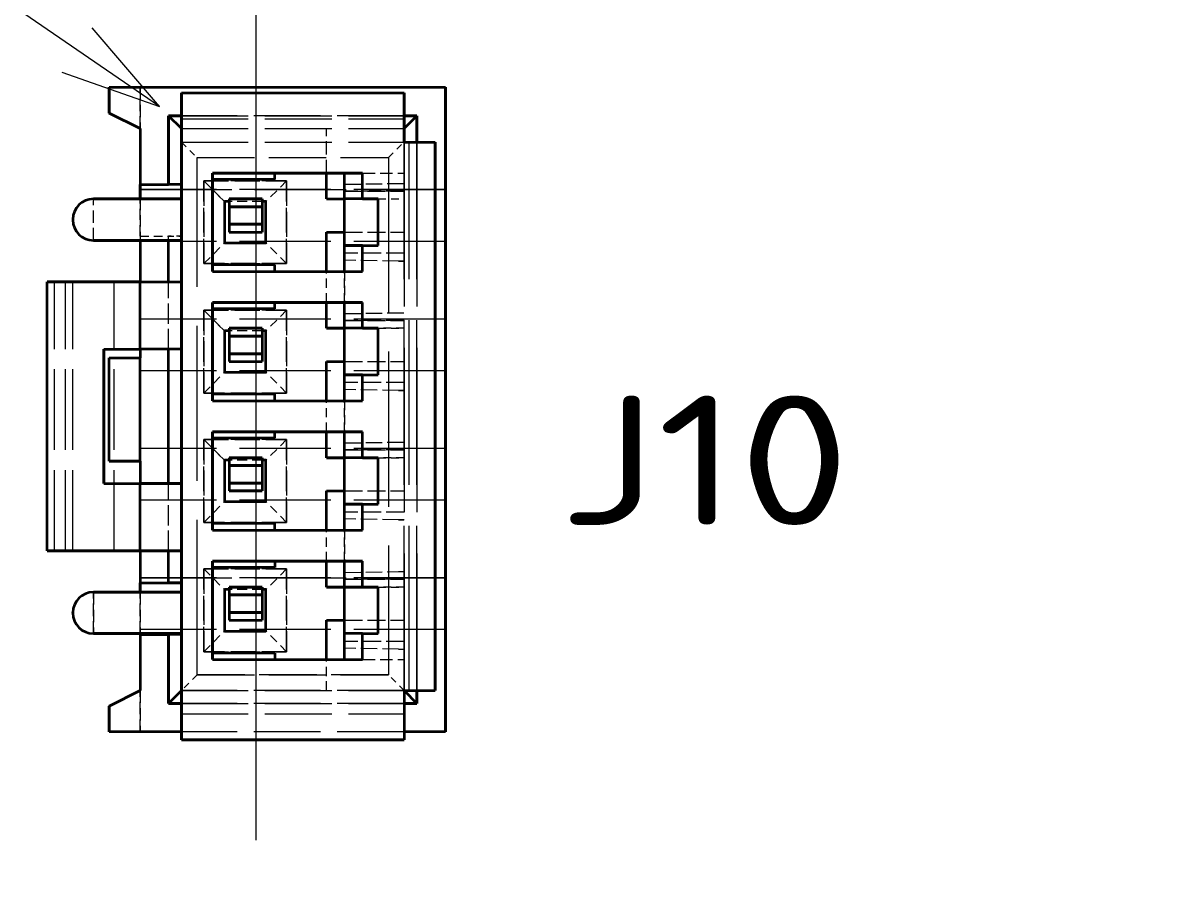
# Model space of a CAD drawing. Extents: x 23 to 417, y 3 to 294.
# Drawn here: x 113.15 to 135.52, y 144.96 to 161.74 of the extents above; entities that cross this region are included whole.
import ezdxf
from ezdxf.enums import TextEntityAlignment as Align

# ---------------------------------------------------------------- set-up
doc = ezdxf.new("R2010")
doc.units = 0
doc.linetypes.add('DASHED', pattern=[15, 12, -3])
doc.layers.get('0').update_dxf_attribs({"lineweight": 13})
doc.styles.get("Standard").update_dxf_attribs({"font": 'isocp.shx'})
doc.dimstyles.get("Standard").update_dxf_attribs({"dimtxt": 2.5, "dimasz": 2.5, "dimexe": 1.25, "dimexo": 0.625, "dimtad": 1, "dimtxsty": 'Standard', "dimcen": 2.5, "dimadec": 0, "dimazin": 0, "dimtfac": 1, "dimtmove": 0, "dimatfit": 0, "dimfxl": 0, "dimarcsym": 0})

# ---------------------------------------------------------------- blocks, each defined once
blk = doc.blocks.new('*D73')
at = {"color": 7, "lineweight": 13, "transparency": 16777216}
for p, q in [((117.653, 145.956), (117.653, 201.74)), ((117.653, 199.74), (184.424, 199.74))]:
    blk.add_line(p, q, dxfattribs=at)
at = {"color": 7, "lineweight": 13, "ltscale": 0.200822, "transparency": 16777216}
blk.add_line((184.424, 193.707), (184.424, 201.74), dxfattribs=at)
at = {"color": 7, "lineweight": 13, "transparency": 16777216}
for points in [[(119.585, 200.258), (117.653, 199.74), (119.585, 199.222)], [(182.492, 199.222), (184.424, 199.74), (182.492, 200.258)]]:
    blk.add_lwpolyline(points, dxfattribs=at)
for s, height, width, p, p2 in [('[', 3.5, 1.552523, (151.359, 201.74), (152.718, 201.74)), (']', 3.5, 1.552524, (166.334, 201.74), (167.692, 201.74)), ('66.8', 3.5, 1.475095, (136.743, 201.74), (148.359, 201.74)), ('2.63', 3.5, 1.44843, (153.718, 201.74), (165.334, 201.74)), ('/', 1, 1.818182, (149.359, 202.99), (150.359, 202.99))]:
    blk.add_text(s, height=height, dxfattribs=dict(at, width=width)).set_placement(p, p2, align=Align.FIT)
blk = doc.blocks.new('*D74')
at = {"color": 7, "lineweight": 13, "transparency": 16777216}
for p, q in [((137.685, 169.554), (137.685, 72.123)), ((117.653, 140.056), (117.653, 72.123)), ((89.539, 74.123), (137.685, 74.123))]:
    blk.add_line(p, q, dxfattribs=at)
for points in [[(119.585, 74.641), (117.653, 74.123), (119.585, 73.606)], [(135.754, 73.606), (137.685, 74.123), (135.754, 74.641)]]:
    blk.add_lwpolyline(points, dxfattribs=at)
for s, height, width, p, p2 in [('[', 3.5, 1.552525, (98.678, 76.123), (100.036, 76.123)), (']', 3.5, 1.552525, (113.653, 76.123), (115.011, 76.123)), ('20', 3.5, 1.402228, (89.539, 76.123), (95.678, 76.123)), ('0.79', 3.5, 1.429606, (101.036, 76.123), (112.653, 76.123)), ('/', 1, 1.818182, (96.678, 77.373), (97.678, 77.373))]:
    blk.add_text(s, height=height, dxfattribs=dict(at, width=width)).set_placement(p, p2, align=Align.FIT)
blk = doc.blocks.new('*D75')
at = {"color": 7, "lineweight": 13, "transparency": 16777216}
for p, q in [((177.685, 169.554), (177.685, 64.699)), ((117.653, 140.056), (117.653, 64.699)), ((117.653, 66.699), (177.685, 66.699))]:
    blk.add_line(p, q, dxfattribs=at)
for points in [[(119.585, 67.217), (117.653, 66.699), (119.585, 66.182)], [(175.754, 66.182), (177.685, 66.699), (175.754, 67.217)]]:
    blk.add_lwpolyline(points, dxfattribs=at)
for s, height, width, p, p2 in [('[', 3.5, 1.552525, (145.251, 68.699), (146.609, 68.699)), (']', 3.5, 1.552524, (160.226, 68.699), (161.584, 68.699)), ('60', 3.5, 1.402228, (136.112, 68.699), (142.251, 68.699)), ('2.36', 3.5, 1.443275, (147.609, 68.699), (159.226, 68.699)), ('/', 1, 1.818182, (143.251, 69.949), (144.251, 69.949))]:
    blk.add_text(s, height=height, dxfattribs=dict(at, width=width)).set_placement(p, p2, align=Align.FIT)
blk = doc.blocks.new('*D77')
at = {"color": 7, "lineweight": 13, "transparency": 16777216}
for p, q in [((117.653, 145.956), (117.653, 209.244)), ((251.153, 180.454), (251.153, 209.244)), ((117.653, 207.244), (251.153, 207.244))]:
    blk.add_line(p, q, dxfattribs=at)
for points in [[(119.585, 207.761), (117.653, 207.244), (119.585, 206.726)], [(249.221, 206.726), (251.153, 207.244), (249.221, 207.761)]]:
    blk.add_lwpolyline(points, dxfattribs=at)
for s, height, width, p, p2 in [('[', 3.5, 1.552525, (186.433, 209.244), (187.792, 209.244)), (']', 3.5, 1.552525, (201.408, 209.244), (202.766, 209.244)), ('133.5', 3.5, 1.538968, (168.397, 209.244), (183.433, 209.244)), ('5.26', 3.5, 1.443275, (188.792, 209.244), (200.408, 209.244)), ('/', 1, 1.818182, (184.433, 210.494), (185.433, 210.494))]:
    blk.add_text(s, height=height, dxfattribs=dict(at, width=width)).set_placement(p, p2, align=Align.FIT)
blk = doc.blocks.new('*D80')
at = {"color": 7, "lineweight": 13, "transparency": 16777216}
for p, q in [((140.635, 172.504), (271.076, 172.504)), ((269.076, 93.004), (269.076, 172.504)), ((120.603, 93.004), (271.076, 93.004))]:
    blk.add_line(p, q, dxfattribs=at)
for points in [[(269.593, 170.572), (269.076, 172.504), (268.558, 170.572)], [(268.558, 94.936), (269.076, 93.004), (269.593, 94.936)]]:
    blk.add_lwpolyline(points, dxfattribs=at)
for s, height, width, p, p2 in [(']', 3.5, 1.552525, (267.076, 148.049), (267.076, 149.408)), ('3.13', 3.5, 1.586941, (267.076, 135.433), (267.076, 147.049)), ('[', 3.5, 1.552525, (267.076, 133.075), (267.076, 134.433)), ('/', 1, 1.818182, (265.826, 131.075), (265.826, 132.075)), ('79.5', 3.5, 1.446225, (267.076, 118.458), (267.076, 130.075))]:
    blk.add_text(s, height=height, rotation=90, dxfattribs=dict(at, width=width)).set_placement(p, p2, align=Align.FIT)
blk = doc.blocks.new('BLOCK102')
at = {"color": 7, "lineweight": 13}
blk.add_line((-49.48, -63.679), (-64.707, -45.672), dxfattribs=at)
blk.add_lwpolyline([(-51.123, -62.538), (-49.48, -63.679), (-50.332, -61.869)], dxfattribs=at)
blk.add_circle((-66.784, -43.216), 3.216, dxfattribs=at)
blk.add_text('2', height=3.5, dxfattribs=at).set_placement((-68.144, -44.966), (-65.424, -44.966), align=Align.FIT)
blk = doc.blocks.new('BLOCK108')
at = {"color": 7, "lineweight": 13, "ltscale": 0.434319}
blk.add_line((-50.87, -36.572), (-65.192, -26.739), dxfattribs=at)
at = {"color": 7, "lineweight": 13}
blk.add_lwpolyline([(-52.756, -35.905), (-50.87, -36.572), (-52.17, -35.052)], dxfattribs=at)
blk.add_circle((-67.844, -24.918), 3.216, dxfattribs=at)
blk.add_text('8', height=3.5, dxfattribs=at).set_placement((-69.203, -26.668), (-66.484, -26.668), align=Align.FIT)
blk = doc.blocks.new('BLOCK109')
at = {"color": 7, "lineweight": 35, "ltscale": 0.1625}
blk.add_line((-51.845, -36.197), (-45.345, -36.197), dxfattribs=at)
blk.add_line((-51.845, -36.197), (-45.345, -36.197), dxfattribs=at)
at = {"color": 7, "lineweight": 35, "ltscale": 0.0125}
for p, q in [((-51.845, -36.697), (-51.845, -36.197)), ((-51.845, -36.197), (-51.845, -36.697)), ((-47.645, -38.357), (-47.645, -37.857)), ((-47.645, -38.357), (-47.645, -37.857)), ((-47.295, -38.357), (-47.295, -37.857)), ((-47.295, -38.357), (-47.295, -37.857)), ((-46.945, -38.357), (-46.945, -37.857)), ((-46.945, -38.357), (-46.945, -37.857)), ((-47.295, -39.757), (-47.295, -39.257)), ((-47.295, -39.757), (-47.295, -39.257)), ((-46.945, -39.757), (-46.945, -39.257)), ((-46.945, -39.757), (-46.945, -39.257)), ((-47.645, -40.857), (-47.645, -40.357)), ((-47.645, -40.857), (-47.645, -40.357)), ((-47.295, -40.857), (-47.295, -40.357)), ((-47.295, -40.857), (-47.295, -40.357)), ((-46.945, -40.857), (-46.945, -40.357)), ((-46.945, -40.857), (-46.945, -40.357)), ((-47.295, -42.257), (-47.295, -41.757)), ((-47.295, -42.257), (-47.295, -41.757)), ((-46.945, -42.257), (-46.945, -41.757)), ((-46.945, -42.257), (-46.945, -41.757)), ((-47.645, -43.357), (-47.645, -42.857)), ((-47.645, -43.357), (-47.645, -42.857)), ((-47.295, -43.357), (-47.295, -42.857)), ((-47.295, -43.357), (-47.295, -42.857)), ((-46.945, -43.357), (-46.945, -42.857)), ((-46.945, -43.357), (-46.945, -42.857)), ((-47.295, -44.757), (-47.295, -44.257)), ((-47.295, -44.757), (-47.295, -44.257)), ((-46.945, -44.757), (-46.945, -44.257)), ((-46.945, -44.757), (-46.945, -44.257)), ((-47.645, -45.857), (-47.645, -45.357)), ((-47.645, -45.857), (-47.645, -45.357)), ((-47.295, -45.857), (-47.295, -45.357)), ((-47.295, -45.857), (-47.295, -45.357)), ((-46.945, -45.857), (-46.945, -45.357)), ((-46.945, -45.857), (-46.945, -45.357)), ((-47.295, -47.257), (-47.295, -46.757)), ((-47.295, -47.257), (-47.295, -46.757)), ((-46.945, -47.257), (-46.945, -46.757)), ((-46.945, -47.257), (-46.945, -46.757)), ((-51.845, -48.657), (-51.845, -48.157)), ((-51.845, -48.157), (-51.845, -48.657))]:
    blk.add_line(p, q, dxfattribs=at)
at = {"color": 7, "linetype": 'DASHED', "lineweight": 13, "ltscale": 0.02}
for p, q in [((-51.245, -36.197), (-51.245, -36.997)), ((-51.245, -36.997), (-51.245, -36.197)), ((-46.945, -37.857), (-46.145, -37.857)), ((-46.945, -37.857), (-46.145, -37.857)), ((-52.15, -39.157), (-52.15, -38.357)), ((-52.15, -39.157), (-52.15, -38.357)), ((-52.15, -45.957), (-52.15, -46.757)), ((-52.15, -46.757), (-52.15, -45.957)), ((-46.945, -47.257), (-46.145, -47.257)), ((-46.945, -47.257), (-46.145, -47.257)), ((-51.245, -47.857), (-51.245, -48.657)), ((-51.245, -48.657), (-51.245, -47.857))]:
    blk.add_line(p, q, dxfattribs=at)
at = {"color": 7, "lineweight": 35, "ltscale": 0.3115}
for p, q in [((-45.345, -48.657), (-45.345, -36.197)), ((-45.345, -36.197), (-45.345, -48.657))]:
    blk.add_line(p, q, dxfattribs=at)
at = {"color": 7, "lineweight": 35, "ltscale": 0.1075}
for p, q in [((-50.445, -36.307), (-46.145, -36.307)), ((-50.445, -36.307), (-46.145, -36.307)), ((-46.145, -48.807), (-50.445, -48.807)), ((-50.445, -48.807), (-46.145, -48.807))]:
    blk.add_line(p, q, dxfattribs=at)
at = {"color": 7, "lineweight": 35, "ltscale": 0.05125}
for p, q in [((-50.445, -38.357), (-50.445, -36.307)), ((-50.445, -36.307), (-50.445, -38.357)), ((-50.445, -48.807), (-50.445, -46.757)), ((-50.445, -46.757), (-50.445, -48.807))]:
    blk.add_line(p, q, dxfattribs=at)
at = {"color": 7, "lineweight": 35, "ltscale": 0.02375}
for p, q in [((-46.145, -37.257), (-46.145, -36.307)), ((-46.145, -36.307), (-46.145, -37.257)), ((-46.145, -47.857), (-46.145, -48.807)), ((-46.145, -47.857), (-46.145, -48.807))]:
    blk.add_line(p, q, dxfattribs=at)
at = {"color": 7, "lineweight": 35, "ltscale": 0.016771}
for p, q in [((-51.245, -36.997), (-51.845, -36.697)), ((-51.845, -36.697), (-51.245, -36.997)), ((-51.845, -48.157), (-51.245, -47.857)), ((-51.245, -47.857), (-51.845, -48.157))]:
    blk.add_line(p, q, dxfattribs=at)
at = {"color": 7, "lineweight": 35, "ltscale": 0.03325}
for p, q in [((-50.695, -36.747), (-50.695, -38.077)), ((-50.695, -38.077), (-50.695, -36.747)), ((-50.695, -46.777), (-50.695, -48.107)), ((-50.695, -48.107), (-50.695, -46.777))]:
    blk.add_line(p, q, dxfattribs=at)
at = {"color": 7, "lineweight": 35, "ltscale": 0.00625}
for p, q in [((-50.445, -36.747), (-50.695, -36.747)), ((-50.695, -36.747), (-50.445, -36.747)), ((-45.895, -36.747), (-46.145, -36.747)), ((-46.145, -36.747), (-45.895, -36.747)), ((-50.445, -38.077), (-50.695, -38.077)), ((-50.445, -38.077), (-50.695, -38.077)), ((-50.695, -45.777), (-50.445, -45.777)), ((-50.445, -45.777), (-50.695, -45.777)), ((-50.445, -46.777), (-50.695, -46.777)), ((-50.445, -46.777), (-50.695, -46.777)), ((-45.895, -48.107), (-45.895, -47.857)), ((-45.895, -47.857), (-45.895, -48.107)), ((-50.695, -48.107), (-50.445, -48.107)), ((-50.445, -48.107), (-50.695, -48.107)), ((-46.145, -48.107), (-45.895, -48.107)), ((-45.895, -48.107), (-46.145, -48.107))]:
    blk.add_line(p, q, dxfattribs=at)
at = {"color": 7, "lineweight": 35, "ltscale": 0.008839}
for p, q in [((-50.445, -36.997), (-50.695, -36.747)), ((-50.445, -36.997), (-50.695, -36.747)), ((-46.145, -36.997), (-45.895, -36.747)), ((-46.145, -36.997), (-45.895, -36.747)), ((-50.445, -47.857), (-50.695, -48.107)), ((-50.445, -47.857), (-50.695, -48.107)), ((-46.145, -47.857), (-45.895, -48.107)), ((-46.145, -47.857), (-45.895, -48.107))]:
    blk.add_line(p, q, dxfattribs=at)
at = {"color": 7, "linetype": 'DASHED', "lineweight": 13, "ltscale": 0.1075}
for p, q in [((-46.145, -36.747), (-50.445, -36.747)), ((-50.445, -36.747), (-46.145, -36.747)), ((-50.445, -36.807), (-46.145, -36.807)), ((-50.445, -36.807), (-46.145, -36.807)), ((-50.445, -36.997), (-46.145, -36.997)), ((-50.445, -36.997), (-46.145, -36.997)), ((-50.445, -37.257), (-46.145, -37.257)), ((-50.445, -37.257), (-46.145, -37.257)), ((-50.445, -47.857), (-46.145, -47.857)), ((-46.145, -47.857), (-50.445, -47.857)), ((-50.445, -47.857), (-46.145, -47.857)), ((-50.445, -47.857), (-46.145, -47.857)), ((-50.445, -48.107), (-46.145, -48.107)), ((-46.145, -48.107), (-50.445, -48.107)), ((-50.445, -48.307), (-46.145, -48.307)), ((-50.445, -48.307), (-46.145, -48.307)), ((-46.145, -48.657), (-50.445, -48.657)), ((-46.145, -48.657), (-50.445, -48.657))]:
    blk.add_line(p, q, dxfattribs=at)
at = {"color": 7, "lineweight": 35, "ltscale": 0.01275}
for p, q in [((-45.895, -37.257), (-45.895, -36.747)), ((-45.895, -36.747), (-45.895, -37.257))]:
    blk.add_line(p, q, dxfattribs=at)
at = {"color": 7, "lineweight": 35, "ltscale": 0.027}
for p, q in [((-51.245, -36.997), (-51.245, -38.077)), ((-51.245, -36.997), (-51.245, -38.077)), ((-51.245, -46.777), (-51.245, -47.857)), ((-51.245, -46.777), (-51.245, -47.857))]:
    blk.add_line(p, q, dxfattribs=at)
at = {"color": 7, "linetype": 'DASHED', "lineweight": 13, "ltscale": 0.027}
for p, q in [((-50.445, -38.077), (-50.445, -36.997)), ((-50.445, -38.077), (-50.445, -36.997)), ((-50.445, -47.857), (-50.445, -46.777)), ((-50.445, -47.857), (-50.445, -46.777))]:
    blk.add_line(p, q, dxfattribs=at)
at = {"color": 7, "linetype": 'DASHED', "lineweight": 13, "ltscale": 0.0215}
blk.add_line((-47.645, -37.857), (-47.645, -36.997), dxfattribs=at)
blk.add_line((-47.645, -37.857), (-47.645, -36.997), dxfattribs=at)
at = {"color": 7, "linetype": 'DASHED', "lineweight": 13, "ltscale": 0.010607}
for p, q in [((-50.445, -37.257), (-50.145, -37.557)), ((-50.445, -37.257), (-50.145, -37.557)), ((-46.445, -37.557), (-46.145, -37.257)), ((-46.445, -37.557), (-46.145, -37.257)), ((-50.145, -47.557), (-50.445, -47.857)), ((-50.145, -47.557), (-50.445, -47.857)), ((-46.145, -47.857), (-46.445, -47.557)), ((-46.145, -47.857), (-46.445, -47.557))]:
    blk.add_line(p, q, dxfattribs=at)
at = {"color": 7, "linetype": 'DASHED', "lineweight": 13, "ltscale": 0.265}
for p, q in [((-46.145, -37.257), (-46.145, -47.857)), ((-46.145, -37.257), (-46.145, -47.857)), ((-46.145, -47.857), (-46.145, -37.257)), ((-46.145, -47.857), (-46.145, -37.257)), ((-46.045, -47.857), (-46.045, -37.257)), ((-46.045, -47.857), (-46.045, -37.257)), ((-45.895, -47.857), (-45.895, -37.257)), ((-45.895, -37.257), (-45.895, -47.857))]:
    blk.add_line(p, q, dxfattribs=at)
at = {"color": 7, "lineweight": 35, "ltscale": 0.015}
for p, q in [((-46.145, -37.257), (-45.545, -37.257)), ((-46.145, -37.257), (-45.545, -37.257)), ((-51.845, -41.427), (-51.245, -41.427)), ((-51.845, -41.427), (-51.245, -41.427)), ((-51.245, -43.427), (-51.845, -43.427)), ((-51.845, -43.427), (-51.245, -43.427)), ((-46.145, -47.857), (-45.545, -47.857)), ((-46.145, -47.857), (-45.545, -47.857))]:
    blk.add_line(p, q, dxfattribs=at)
at = {"color": 7, "lineweight": 35, "ltscale": 0.265}
for p, q in [((-45.545, -37.257), (-45.545, -47.857)), ((-45.545, -47.857), (-45.545, -37.257))]:
    blk.add_line(p, q, dxfattribs=at)
at = {"color": 7, "linetype": 'DASHED', "lineweight": 13, "ltscale": 0.25}
for p, q in [((-50.145, -47.557), (-50.145, -37.557)), ((-50.145, -47.557), (-50.145, -37.557)), ((-46.445, -37.557), (-46.445, -47.557)), ((-46.445, -37.557), (-46.445, -47.557))]:
    blk.add_line(p, q, dxfattribs=at)
at = {"color": 7, "linetype": 'DASHED', "lineweight": 13, "ltscale": 0.0925}
for p, q in [((-50.145, -37.557), (-46.445, -37.557)), ((-50.145, -37.557), (-46.445, -37.557)), ((-46.445, -47.557), (-50.145, -47.557)), ((-50.145, -47.557), (-46.445, -47.557))]:
    blk.add_line(p, q, dxfattribs=at)
at = {"color": 7, "linetype": 'DASHED', "lineweight": 13, "ltscale": 0.04}
for p, q in [((-50.015, -39.607), (-50.015, -38.007)), ((-50.015, -38.007), (-48.415, -38.007)), ((-50.015, -38.007), (-50.015, -39.607)), ((-48.415, -38.007), (-50.015, -38.007)), ((-48.415, -38.007), (-48.415, -39.607)), ((-48.415, -39.607), (-48.415, -38.007)), ((-48.415, -39.607), (-50.015, -39.607)), ((-50.015, -39.607), (-48.415, -39.607)), ((-50.015, -42.107), (-50.015, -40.507)), ((-50.015, -40.507), (-48.415, -40.507)), ((-50.015, -40.507), (-50.015, -42.107)), ((-48.415, -40.507), (-50.015, -40.507)), ((-48.415, -40.507), (-48.415, -42.107)), ((-48.415, -42.107), (-48.415, -40.507)), ((-48.415, -42.107), (-50.015, -42.107)), ((-50.015, -42.107), (-48.415, -42.107)), ((-50.015, -44.607), (-50.015, -43.007)), ((-50.015, -43.007), (-48.415, -43.007)), ((-50.015, -43.007), (-50.015, -44.607)), ((-48.415, -43.007), (-50.015, -43.007)), ((-48.415, -43.007), (-48.415, -44.607)), ((-48.415, -44.607), (-48.415, -43.007)), ((-48.415, -44.607), (-50.015, -44.607)), ((-50.015, -44.607), (-48.415, -44.607)), ((-50.015, -47.107), (-50.015, -45.507)), ((-50.015, -45.507), (-48.415, -45.507)), ((-50.015, -45.507), (-50.015, -47.107)), ((-48.415, -45.507), (-50.015, -45.507)), ((-48.415, -45.507), (-48.415, -47.107)), ((-48.415, -47.107), (-48.415, -45.507)), ((-48.415, -47.107), (-50.015, -47.107)), ((-50.015, -47.107), (-48.415, -47.107))]:
    blk.add_line(p, q, dxfattribs=at)
at = {"color": 7, "linetype": 'DASHED', "lineweight": 13, "ltscale": 0.014142}
for p, q in [((-49.615, -38.407), (-50.015, -38.007)), ((-50.015, -38.007), (-49.615, -38.407)), ((-48.415, -38.007), (-48.815, -38.407)), ((-48.415, -38.007), (-48.815, -38.407)), ((-50.015, -39.607), (-49.615, -39.207)), ((-50.015, -39.607), (-49.615, -39.207)), ((-48.415, -39.607), (-48.815, -39.207)), ((-48.415, -39.607), (-48.815, -39.207)), ((-49.615, -40.907), (-50.015, -40.507)), ((-50.015, -40.507), (-49.615, -40.907)), ((-48.415, -40.507), (-48.815, -40.907)), ((-48.415, -40.507), (-48.815, -40.907)), ((-50.015, -42.107), (-49.615, -41.707)), ((-50.015, -42.107), (-49.615, -41.707)), ((-48.415, -42.107), (-48.815, -41.707)), ((-48.415, -42.107), (-48.815, -41.707)), ((-49.615, -43.407), (-50.015, -43.007)), ((-50.015, -43.007), (-49.615, -43.407)), ((-48.415, -43.007), (-48.815, -43.407)), ((-48.415, -43.007), (-48.815, -43.407)), ((-50.015, -44.607), (-49.615, -44.207)), ((-50.015, -44.607), (-49.615, -44.207)), ((-48.415, -44.607), (-48.815, -44.207)), ((-48.415, -44.607), (-48.815, -44.207)), ((-50.015, -45.507), (-49.615, -45.907)), ((-50.015, -45.507), (-49.615, -45.907)), ((-48.415, -45.507), (-48.815, -45.907)), ((-48.415, -45.507), (-48.815, -45.907)), ((-50.015, -47.107), (-49.615, -46.707)), ((-50.015, -47.107), (-49.615, -46.707)), ((-48.415, -47.107), (-48.815, -46.707)), ((-48.415, -47.107), (-48.815, -46.707))]:
    blk.add_line(p, q, dxfattribs=at)
at = {"color": 7, "lineweight": 35, "ltscale": 0.0475}
for p, q in [((-49.845, -37.857), (-49.845, -39.757)), ((-49.845, -39.757), (-49.845, -37.857)), ((-49.845, -40.357), (-49.845, -42.257)), ((-49.845, -42.257), (-49.845, -40.357)), ((-49.845, -42.857), (-49.845, -44.757)), ((-49.845, -44.757), (-49.845, -42.857)), ((-49.845, -45.357), (-49.845, -47.257)), ((-49.845, -47.257), (-49.845, -45.357))]:
    blk.add_line(p, q, dxfattribs=at)
at = {"color": 7, "lineweight": 35, "ltscale": 0.0725}
for p, q in [((-46.945, -37.857), (-49.845, -37.857)), ((-49.845, -37.857), (-46.945, -37.857)), ((-49.845, -39.757), (-46.945, -39.757)), ((-49.845, -39.757), (-46.945, -39.757)), ((-46.945, -40.357), (-49.845, -40.357)), ((-49.845, -40.357), (-46.945, -40.357)), ((-49.845, -42.257), (-46.945, -42.257)), ((-49.845, -42.257), (-46.945, -42.257)), ((-46.945, -42.857), (-49.845, -42.857)), ((-49.845, -42.857), (-46.945, -42.857)), ((-49.845, -44.757), (-46.945, -44.757)), ((-49.845, -44.757), (-46.945, -44.757)), ((-46.945, -45.357), (-49.845, -45.357)), ((-49.845, -45.357), (-46.945, -45.357)), ((-49.845, -47.257), (-46.945, -47.257)), ((-49.845, -47.257), (-46.945, -47.257))]:
    blk.add_line(p, q, dxfattribs=at)
at = {"color": 7, "lineweight": 35, "ltscale": 0.03}
for p, q in [((-48.645, -37.982), (-49.845, -37.982)), ((-48.645, -37.982), (-49.845, -37.982)), ((-48.645, -39.632), (-49.845, -39.632)), ((-48.645, -39.632), (-49.845, -39.632)), ((-48.645, -40.482), (-49.845, -40.482)), ((-48.645, -40.482), (-49.845, -40.482)), ((-48.645, -42.132), (-49.845, -42.132)), ((-48.645, -42.132), (-49.845, -42.132)), ((-48.645, -42.982), (-49.845, -42.982)), ((-48.645, -42.982), (-49.845, -42.982)), ((-48.645, -44.632), (-49.845, -44.632)), ((-48.645, -44.632), (-49.845, -44.632)), ((-48.645, -45.482), (-49.845, -45.482)), ((-48.645, -45.482), (-49.845, -45.482)), ((-48.645, -47.132), (-49.845, -47.132)), ((-48.645, -47.132), (-49.845, -47.132))]:
    blk.add_line(p, q, dxfattribs=at)
at = {"color": 7, "lineweight": 35, "ltscale": 0.003125}
for p, q in [((-48.645, -37.982), (-48.645, -37.857)), ((-48.645, -37.982), (-48.645, -37.857)), ((-48.645, -39.757), (-48.645, -39.632)), ((-48.645, -39.757), (-48.645, -39.632)), ((-48.645, -40.482), (-48.645, -40.357)), ((-48.645, -40.482), (-48.645, -40.357)), ((-48.645, -42.257), (-48.645, -42.132)), ((-48.645, -42.257), (-48.645, -42.132)), ((-48.645, -42.982), (-48.645, -42.857)), ((-48.645, -42.982), (-48.645, -42.857)), ((-48.645, -44.757), (-48.645, -44.632)), ((-48.645, -44.757), (-48.645, -44.632)), ((-48.645, -45.357), (-48.645, -45.482)), ((-48.645, -45.357), (-48.645, -45.482)), ((-48.645, -47.132), (-48.645, -47.257)), ((-48.645, -47.132), (-48.645, -47.257))]:
    blk.add_line(p, q, dxfattribs=at)
at = {"color": 7, "lineweight": 35, "ltscale": 0.01375}
for p, q in [((-51.245, -38.077), (-50.695, -38.077)), ((-51.245, -38.077), (-50.695, -38.077)), ((-51.245, -45.777), (-50.695, -45.777)), ((-51.245, -45.777), (-50.695, -45.777)), ((-51.245, -46.777), (-50.695, -46.777)), ((-51.245, -46.777), (-50.695, -46.777))]:
    blk.add_line(p, q, dxfattribs=at)
at = {"color": 7, "lineweight": 35, "ltscale": 0.006994}
blk.add_line((-51.245, -38.077), (-51.245, -38.357), dxfattribs=at)
at = {"color": 7, "lineweight": 35, "ltscale": 0.007}
blk.add_line((-51.245, -38.357), (-51.245, -38.077), dxfattribs=at)
at = {"color": 7, "linetype": 'DASHED', "lineweight": 13, "ltscale": 0.1475}
for p, q in [((-51.245, -38.177), (-45.345, -38.177)), ((-45.345, -38.177), (-51.245, -38.177)), ((-45.345, -39.177), (-51.245, -39.177)), ((-45.345, -39.177), (-51.245, -39.177)), ((-45.345, -40.677), (-51.245, -40.677)), ((-45.345, -40.677), (-51.245, -40.677)), ((-45.345, -41.677), (-51.245, -41.677)), ((-45.345, -41.677), (-51.245, -41.677)), ((-45.345, -43.177), (-51.245, -43.177)), ((-45.345, -43.177), (-51.245, -43.177)), ((-45.345, -44.177), (-51.245, -44.177)), ((-45.345, -44.177), (-51.245, -44.177)), ((-51.245, -45.677), (-45.345, -45.677)), ((-45.345, -45.677), (-51.245, -45.677)), ((-45.345, -46.677), (-51.245, -46.677)), ((-45.345, -46.677), (-51.245, -46.677))]:
    blk.add_line(p, q, dxfattribs=at)
at = {"color": 7, "linetype": 'DASHED', "lineweight": 13, "ltscale": 0.0125}
for p, q in [((-50.445, -38.577), (-50.445, -38.077)), ((-50.445, -38.577), (-50.445, -38.077)), ((-46.645, -38.357), (-46.145, -38.357)), ((-46.645, -38.357), (-46.145, -38.357)), ((-50.445, -39.077), (-50.445, -38.577)), ((-50.445, -39.077), (-50.445, -38.577)), ((-46.145, -40.857), (-46.645, -40.857)), ((-46.645, -40.857), (-46.145, -40.857)), ((-46.145, -43.357), (-46.645, -43.357)), ((-46.645, -43.357), (-46.145, -43.357)), ((-50.445, -46.277), (-50.445, -45.777)), ((-50.445, -46.277), (-50.445, -45.777)), ((-46.145, -45.857), (-46.645, -45.857)), ((-46.645, -45.857), (-46.145, -45.857)), ((-50.445, -46.777), (-50.445, -46.277)), ((-50.445, -46.777), (-50.445, -46.277))]:
    blk.add_line(p, q, dxfattribs=at)
at = {"color": 7, "linetype": 'DASHED', "lineweight": 13, "ltscale": 0.026105}
for p, q in [((-47.295, -38.073), (-46.251, -38.057)), ((-47.295, -38.073), (-46.251, -38.057)), ((-46.251, -39.557), (-47.295, -39.541)), ((-46.251, -39.557), (-47.295, -39.541)), ((-47.295, -40.573), (-46.251, -40.557)), ((-47.295, -40.573), (-46.251, -40.557)), ((-46.251, -42.057), (-47.295, -42.041)), ((-46.251, -42.057), (-47.295, -42.041)), ((-47.295, -43.073), (-46.251, -43.057)), ((-47.295, -43.073), (-46.251, -43.057)), ((-46.251, -44.557), (-47.295, -44.541)), ((-46.251, -44.557), (-47.295, -44.541)), ((-47.295, -45.573), (-46.251, -45.557)), ((-47.295, -45.573), (-46.251, -45.557)), ((-46.251, -47.057), (-47.295, -47.041)), ((-46.251, -47.057), (-47.295, -47.041))]:
    blk.add_line(p, q, dxfattribs=at)
at = {"color": 7, "linetype": 'DASHED', "lineweight": 13, "ltscale": 0.02875}
for p, q in [((-46.145, -38.207), (-47.295, -38.207)), ((-47.295, -38.207), (-46.145, -38.207)), ((-47.295, -38.997), (-46.145, -38.997)), ((-47.295, -38.997), (-46.145, -38.997)), ((-46.145, -39.407), (-47.295, -39.407)), ((-46.145, -39.407), (-47.295, -39.407)), ((-46.145, -40.707), (-47.295, -40.707)), ((-47.295, -40.707), (-46.145, -40.707)), ((-47.295, -41.497), (-46.145, -41.497)), ((-47.295, -41.497), (-46.145, -41.497)), ((-46.145, -41.907), (-47.295, -41.907)), ((-46.145, -41.907), (-47.295, -41.907)), ((-46.145, -43.207), (-47.295, -43.207)), ((-47.295, -43.207), (-46.145, -43.207)), ((-47.295, -43.997), (-46.145, -43.997)), ((-47.295, -43.997), (-46.145, -43.997)), ((-46.145, -44.407), (-47.295, -44.407)), ((-46.145, -44.407), (-47.295, -44.407)), ((-46.145, -45.707), (-47.295, -45.707)), ((-47.295, -45.707), (-46.145, -45.707)), ((-47.295, -46.497), (-46.145, -46.497)), ((-47.295, -46.497), (-46.145, -46.497)), ((-46.145, -46.907), (-47.295, -46.907)), ((-46.145, -46.907), (-47.295, -46.907))]:
    blk.add_line(p, q, dxfattribs=at)
at = {"color": 7, "linetype": 'DASHED', "lineweight": 13, "ltscale": 0.002648}
for p, q in [((-46.251, -38.057), (-46.145, -38.057)), ((-46.251, -38.057), (-46.145, -38.057)), ((-46.145, -39.557), (-46.251, -39.557)), ((-46.251, -39.557), (-46.145, -39.557)), ((-46.251, -40.557), (-46.145, -40.557)), ((-46.251, -40.557), (-46.145, -40.557)), ((-46.145, -42.057), (-46.251, -42.057)), ((-46.251, -42.057), (-46.145, -42.057)), ((-46.251, -43.057), (-46.145, -43.057)), ((-46.251, -43.057), (-46.145, -43.057)), ((-46.145, -44.557), (-46.251, -44.557)), ((-46.251, -44.557), (-46.145, -44.557)), ((-46.251, -45.557), (-46.145, -45.557)), ((-46.251, -45.557), (-46.145, -45.557)), ((-46.251, -47.057), (-46.145, -47.057)), ((-46.251, -47.057), (-46.145, -47.057))]:
    blk.add_line(p, q, dxfattribs=at)
at = {"color": 7, "lineweight": 35, "ltscale": 0.042625}
for p, q in [((-52.15, -38.357), (-50.445, -38.357)), ((-50.445, -38.357), (-52.15, -38.357)), ((-50.445, -39.157), (-52.15, -39.157)), ((-52.15, -39.157), (-50.445, -39.157)), ((-52.15, -45.957), (-50.445, -45.957)), ((-50.445, -45.957), (-52.15, -45.957)), ((-50.445, -46.757), (-52.15, -46.757)), ((-52.15, -46.757), (-50.445, -46.757))]:
    blk.add_line(p, q, dxfattribs=at)
at = {"color": 7, "linetype": 'DASHED', "lineweight": 13, "ltscale": 0.018006}
blk.add_line((-51.245, -38.357), (-51.245, -39.077), dxfattribs=at)
at = {"color": 7, "linetype": 'DASHED', "lineweight": 13, "ltscale": 0.018}
blk.add_line((-51.245, -39.077), (-51.245, -38.357), dxfattribs=at)
at = {"color": 7, "lineweight": 35, "ltscale": 0.02}
for p, q in [((-50.445, -39.157), (-50.445, -38.357)), ((-50.445, -38.357), (-50.445, -39.157)), ((-49.615, -38.407), (-49.615, -39.207)), ((-49.615, -38.407), (-49.615, -39.207)), ((-48.815, -39.207), (-48.815, -38.407)), ((-48.815, -39.207), (-48.815, -38.407)), ((-51.245, -39.157), (-51.245, -39.957)), ((-51.245, -39.157), (-51.245, -39.957)), ((-50.695, -39.957), (-50.695, -39.157)), ((-50.695, -39.957), (-50.695, -39.157)), ((-49.615, -39.207), (-48.815, -39.207)), ((-49.615, -39.207), (-48.815, -39.207)), ((-51.245, -39.957), (-50.445, -39.957)), ((-51.245, -39.957), (-50.445, -39.957)), ((-49.615, -40.907), (-49.615, -41.707)), ((-49.615, -40.907), (-49.615, -41.707)), ((-48.815, -41.707), (-48.815, -40.907)), ((-48.815, -41.707), (-48.815, -40.907)), ((-50.445, -41.257), (-51.245, -41.257)), ((-50.445, -41.257), (-51.245, -41.257)), ((-49.615, -41.707), (-48.815, -41.707)), ((-49.615, -41.707), (-48.815, -41.707)), ((-49.615, -43.407), (-49.615, -44.207)), ((-49.615, -43.407), (-49.615, -44.207)), ((-48.815, -44.207), (-48.815, -43.407)), ((-48.815, -44.207), (-48.815, -43.407)), ((-51.245, -43.857), (-50.445, -43.857)), ((-50.445, -43.857), (-51.245, -43.857)), ((-49.615, -44.207), (-48.815, -44.207)), ((-49.615, -44.207), (-48.815, -44.207)), ((-50.445, -45.157), (-51.245, -45.157)), ((-51.245, -45.157), (-50.445, -45.157)), ((-50.445, -46.757), (-50.445, -45.957)), ((-50.445, -45.957), (-50.445, -46.757)), ((-49.615, -45.907), (-49.615, -46.707)), ((-49.615, -45.907), (-49.615, -46.707)), ((-48.815, -46.707), (-48.815, -45.907)), ((-48.815, -46.707), (-48.815, -45.907)), ((-49.615, -46.707), (-48.815, -46.707)), ((-49.615, -46.707), (-48.815, -46.707)), ((-45.345, -48.657), (-46.145, -48.657)), ((-45.345, -48.657), (-46.145, -48.657))]:
    blk.add_line(p, q, dxfattribs=at)
at = {"color": 7, "linetype": 'DASHED', "lineweight": 13, "ltscale": 0.01}
for p, q in [((-50.445, -38.357), (-50.445, -38.757)), ((-50.445, -38.757), (-50.445, -38.357)), ((-50.445, -38.757), (-50.445, -39.157)), ((-50.445, -39.157), (-50.445, -38.757)), ((-50.445, -45.957), (-50.445, -46.357)), ((-50.445, -46.357), (-50.445, -45.957)), ((-50.445, -46.357), (-50.445, -46.757)), ((-50.445, -46.757), (-50.445, -46.357))]:
    blk.add_line(p, q, dxfattribs=at)
at = {"color": 7, "lineweight": 35, "ltscale": 0.00225}
for p, q in [((-49.525, -38.407), (-49.615, -38.407)), ((-49.525, -38.407), (-49.615, -38.407)), ((-49.525, -40.907), (-49.615, -40.907)), ((-49.525, -40.907), (-49.615, -40.907)), ((-49.525, -43.407), (-49.615, -43.407)), ((-49.525, -43.407), (-49.615, -43.407)), ((-49.525, -45.907), (-49.615, -45.907)), ((-49.525, -45.907), (-49.615, -45.907))]:
    blk.add_line(p, q, dxfattribs=at)
at = {"color": 7, "lineweight": 35, "ltscale": 0.00375}
for p, q in [((-49.525, -38.357), (-49.525, -38.507)), ((-49.525, -38.357), (-49.525, -38.507)), ((-48.885, -38.357), (-48.885, -38.507)), ((-48.885, -38.357), (-48.885, -38.507)), ((-49.525, -38.847), (-49.525, -38.997)), ((-49.525, -38.847), (-49.525, -38.997)), ((-48.885, -38.847), (-48.885, -38.997)), ((-48.885, -38.847), (-48.885, -38.997)), ((-49.525, -40.857), (-49.525, -41.007)), ((-49.525, -40.857), (-49.525, -41.007)), ((-48.885, -40.857), (-48.885, -41.007)), ((-48.885, -40.857), (-48.885, -41.007)), ((-49.525, -41.347), (-49.525, -41.497)), ((-49.525, -41.347), (-49.525, -41.497)), ((-48.885, -41.347), (-48.885, -41.497)), ((-48.885, -41.347), (-48.885, -41.497)), ((-49.525, -43.357), (-49.525, -43.507)), ((-49.525, -43.357), (-49.525, -43.507)), ((-48.885, -43.357), (-48.885, -43.507)), ((-48.885, -43.357), (-48.885, -43.507)), ((-49.525, -43.847), (-49.525, -43.997)), ((-49.525, -43.847), (-49.525, -43.997)), ((-48.885, -43.847), (-48.885, -43.997)), ((-48.885, -43.847), (-48.885, -43.997)), ((-49.525, -45.857), (-49.525, -46.007)), ((-49.525, -45.857), (-49.525, -46.007)), ((-48.885, -45.857), (-48.885, -46.007)), ((-48.885, -45.857), (-48.885, -46.007)), ((-49.525, -46.347), (-49.525, -46.497)), ((-49.525, -46.347), (-49.525, -46.497)), ((-48.885, -46.347), (-48.885, -46.497)), ((-48.885, -46.347), (-48.885, -46.497))]:
    blk.add_line(p, q, dxfattribs=at)
at = {"color": 7, "lineweight": 35, "ltscale": 0.016}
for p, q in [((-48.885, -38.357), (-49.525, -38.357)), ((-49.525, -38.357), (-48.885, -38.357)), ((-48.885, -38.507), (-49.525, -38.507)), ((-49.525, -38.507), (-48.885, -38.507)), ((-48.885, -38.847), (-49.525, -38.847)), ((-49.525, -38.847), (-48.885, -38.847)), ((-49.525, -38.997), (-48.885, -38.997)), ((-49.525, -38.997), (-48.885, -38.997)), ((-48.885, -40.857), (-49.525, -40.857)), ((-49.525, -40.857), (-48.885, -40.857)), ((-48.885, -41.007), (-49.525, -41.007)), ((-49.525, -41.007), (-48.885, -41.007)), ((-48.885, -41.347), (-49.525, -41.347)), ((-49.525, -41.347), (-48.885, -41.347)), ((-49.525, -41.497), (-48.885, -41.497)), ((-49.525, -41.497), (-48.885, -41.497)), ((-48.885, -43.357), (-49.525, -43.357)), ((-49.525, -43.357), (-48.885, -43.357)), ((-48.885, -43.507), (-49.525, -43.507)), ((-49.525, -43.507), (-48.885, -43.507)), ((-48.885, -43.847), (-49.525, -43.847)), ((-49.525, -43.847), (-48.885, -43.847)), ((-48.885, -43.997), (-49.525, -43.997)), ((-49.525, -43.997), (-48.885, -43.997)), ((-48.885, -45.857), (-49.525, -45.857)), ((-49.525, -45.857), (-48.885, -45.857)), ((-48.885, -46.007), (-49.525, -46.007)), ((-49.525, -46.007), (-48.885, -46.007)), ((-48.885, -46.347), (-49.525, -46.347)), ((-49.525, -46.347), (-48.885, -46.347)), ((-49.525, -46.497), (-48.885, -46.497)), ((-49.525, -46.497), (-48.885, -46.497))]:
    blk.add_line(p, q, dxfattribs=at)
at = {"color": 7, "linetype": 'DASHED', "lineweight": 13, "ltscale": 0.016}
for p, q in [((-48.885, -38.407), (-49.525, -38.407)), ((-48.885, -38.407), (-49.525, -38.407)), ((-49.525, -38.507), (-48.885, -38.507)), ((-49.525, -38.507), (-48.885, -38.507)), ((-49.525, -38.847), (-48.885, -38.847)), ((-49.525, -38.847), (-48.885, -38.847)), ((-48.885, -40.907), (-49.525, -40.907)), ((-48.885, -40.907), (-49.525, -40.907)), ((-49.525, -41.007), (-48.885, -41.007)), ((-49.525, -41.007), (-48.885, -41.007)), ((-49.525, -41.347), (-48.885, -41.347)), ((-49.525, -41.347), (-48.885, -41.347)), ((-48.885, -43.407), (-49.525, -43.407)), ((-48.885, -43.407), (-49.525, -43.407)), ((-49.525, -43.507), (-48.885, -43.507)), ((-49.525, -43.507), (-48.885, -43.507)), ((-49.525, -43.847), (-48.885, -43.847)), ((-49.525, -43.847), (-48.885, -43.847)), ((-48.885, -45.907), (-49.525, -45.907)), ((-48.885, -45.907), (-49.525, -45.907)), ((-49.525, -46.007), (-48.885, -46.007)), ((-49.525, -46.007), (-48.885, -46.007)), ((-49.525, -46.347), (-48.885, -46.347)), ((-49.525, -46.347), (-48.885, -46.347))]:
    blk.add_line(p, q, dxfattribs=at)
at = {"color": 7, "lineweight": 35, "ltscale": 0.00175}
for p, q in [((-48.815, -38.407), (-48.885, -38.407)), ((-48.815, -38.407), (-48.885, -38.407)), ((-48.815, -40.907), (-48.885, -40.907)), ((-48.815, -40.907), (-48.885, -40.907)), ((-48.815, -43.407), (-48.885, -43.407)), ((-48.815, -43.407), (-48.885, -43.407)), ((-48.815, -45.907), (-48.885, -45.907)), ((-48.815, -45.907), (-48.885, -45.907))]:
    blk.add_line(p, q, dxfattribs=at)
at = {"color": 7, "lineweight": 35, "ltscale": 0.00875}
for p, q in [((-47.645, -38.357), (-47.295, -38.357)), ((-47.645, -38.357), (-47.295, -38.357)), ((-46.945, -38.357), (-47.295, -38.357)), ((-46.945, -38.357), (-47.295, -38.357)), ((-47.645, -38.997), (-47.295, -38.997)), ((-47.645, -38.997), (-47.295, -38.997)), ((-47.295, -39.257), (-46.945, -39.257)), ((-46.945, -39.257), (-47.295, -39.257)), ((-47.295, -40.857), (-47.645, -40.857)), ((-47.645, -40.857), (-47.295, -40.857)), ((-46.945, -40.857), (-47.295, -40.857)), ((-46.945, -40.857), (-47.295, -40.857)), ((-47.645, -41.497), (-47.295, -41.497)), ((-47.645, -41.497), (-47.295, -41.497)), ((-47.295, -41.757), (-46.945, -41.757)), ((-46.945, -41.757), (-47.295, -41.757)), ((-47.295, -43.357), (-47.645, -43.357)), ((-47.645, -43.357), (-47.295, -43.357)), ((-46.945, -43.357), (-47.295, -43.357)), ((-46.945, -43.357), (-47.295, -43.357)), ((-47.645, -43.997), (-47.295, -43.997)), ((-47.645, -43.997), (-47.295, -43.997)), ((-47.295, -44.257), (-46.945, -44.257)), ((-46.945, -44.257), (-47.295, -44.257)), ((-47.295, -45.857), (-47.645, -45.857)), ((-47.645, -45.857), (-47.295, -45.857)), ((-47.295, -45.857), (-46.945, -45.857)), ((-46.945, -45.857), (-47.295, -45.857)), ((-47.645, -46.497), (-47.295, -46.497)), ((-47.645, -46.497), (-47.295, -46.497)), ((-46.945, -46.757), (-47.295, -46.757)), ((-46.945, -46.757), (-47.295, -46.757))]:
    blk.add_line(p, q, dxfattribs=at)
at = {"color": 7, "lineweight": 35, "ltscale": 0.0225}
for p, q in [((-47.295, -39.257), (-47.295, -38.357)), ((-47.295, -39.257), (-47.295, -38.357)), ((-46.645, -39.257), (-46.645, -38.357)), ((-46.645, -39.257), (-46.645, -38.357)), ((-47.295, -41.757), (-47.295, -40.857)), ((-47.295, -41.757), (-47.295, -40.857)), ((-46.645, -41.757), (-46.645, -40.857)), ((-46.645, -41.757), (-46.645, -40.857)), ((-47.295, -44.257), (-47.295, -43.357)), ((-47.295, -44.257), (-47.295, -43.357)), ((-46.645, -44.257), (-46.645, -43.357)), ((-46.645, -44.257), (-46.645, -43.357)), ((-47.295, -46.757), (-47.295, -45.857)), ((-47.295, -46.757), (-47.295, -45.857)), ((-46.645, -46.757), (-46.645, -45.857)), ((-46.645, -46.757), (-46.645, -45.857))]:
    blk.add_line(p, q, dxfattribs=at)
at = {"color": 7, "lineweight": 35, "ltscale": 0.0075}
for p, q in [((-46.645, -38.357), (-46.945, -38.357)), ((-46.945, -38.357), (-46.645, -38.357)), ((-46.945, -39.257), (-46.645, -39.257)), ((-46.945, -39.257), (-46.645, -39.257)), ((-46.645, -40.857), (-46.945, -40.857)), ((-46.945, -40.857), (-46.645, -40.857)), ((-46.945, -41.757), (-46.645, -41.757)), ((-46.945, -41.757), (-46.645, -41.757)), ((-46.645, -43.357), (-46.945, -43.357)), ((-46.945, -43.357), (-46.645, -43.357)), ((-46.945, -44.257), (-46.645, -44.257)), ((-46.945, -44.257), (-46.645, -44.257)), ((-46.645, -45.857), (-46.945, -45.857)), ((-46.945, -45.857), (-46.645, -45.857)), ((-46.945, -46.757), (-46.645, -46.757)), ((-46.945, -46.757), (-46.645, -46.757))]:
    blk.add_line(p, q, dxfattribs=at)
at = {"color": 7, "lineweight": 35, "ltscale": 0.0085}
for p, q in [((-49.525, -38.507), (-49.525, -38.847)), ((-49.525, -38.507), (-49.525, -38.847)), ((-48.885, -38.507), (-48.885, -38.847)), ((-48.885, -38.507), (-48.885, -38.847)), ((-49.525, -41.007), (-49.525, -41.347)), ((-49.525, -41.007), (-49.525, -41.347)), ((-48.885, -41.007), (-48.885, -41.347)), ((-48.885, -41.007), (-48.885, -41.347)), ((-49.525, -43.507), (-49.525, -43.847)), ((-49.525, -43.507), (-49.525, -43.847)), ((-48.885, -43.507), (-48.885, -43.847)), ((-48.885, -43.507), (-48.885, -43.847)), ((-49.525, -46.007), (-49.525, -46.347)), ((-49.525, -46.007), (-49.525, -46.347)), ((-48.885, -46.007), (-48.885, -46.347)), ((-48.885, -46.007), (-48.885, -46.347))]:
    blk.add_line(p, q, dxfattribs=at)
at = {"color": 7, "lineweight": 35, "ltscale": 0.00025}
for p, q in [((-52.545, -38.752), (-52.545, -38.762)), ((-52.545, -38.752), (-52.545, -38.762)), ((-52.545, -46.362), (-52.545, -46.352)), ((-52.545, -46.352), (-52.545, -46.362))]:
    blk.add_line(p, q, dxfattribs=at)
at = {"color": 7, "linetype": 'DASHED', "lineweight": 13, "ltscale": 0.002}
for p, q in [((-51.245, -39.077), (-51.245, -39.157)), ((-51.245, -39.077), (-51.245, -39.157)), ((-50.695, -39.157), (-50.695, -39.077)), ((-50.695, -39.157), (-50.695, -39.077))]:
    blk.add_line(p, q, dxfattribs=at)
at = {"color": 7, "linetype": 'DASHED', "lineweight": 13, "ltscale": 0.01375}
blk.add_line((-51.245, -39.077), (-50.695, -39.077), dxfattribs=at)
blk.add_line((-51.245, -39.077), (-50.695, -39.077), dxfattribs=at)
at = {"color": 7, "linetype": 'DASHED', "lineweight": 13, "ltscale": 0.00625}
for p, q in [((-50.695, -39.077), (-50.445, -39.077)), ((-50.445, -39.077), (-50.695, -39.077))]:
    blk.add_line(p, q, dxfattribs=at)
at = {"color": 7, "linetype": 'DASHED', "lineweight": 13, "ltscale": 0.1675}
blk.add_line((-50.445, -45.777), (-50.445, -39.077), dxfattribs=at)
blk.add_line((-50.445, -45.777), (-50.445, -39.077), dxfattribs=at)
at = {"color": 7, "lineweight": 35, "ltscale": 0.019}
for p, q in [((-47.645, -39.757), (-47.645, -38.997)), ((-47.645, -39.757), (-47.645, -38.997)), ((-47.645, -42.257), (-47.645, -41.497)), ((-47.645, -42.257), (-47.645, -41.497)), ((-47.645, -44.757), (-47.645, -43.997)), ((-47.645, -44.757), (-47.645, -43.997)), ((-47.645, -47.257), (-47.645, -46.497)), ((-47.645, -47.257), (-47.645, -46.497))]:
    blk.add_line(p, q, dxfattribs=at)
at = {"color": 7, "lineweight": 35, "ltscale": 0.17}
for p, q in [((-50.445, -45.957), (-50.445, -39.157)), ((-50.445, -39.157), (-50.445, -45.957))]:
    blk.add_line(p, q, dxfattribs=at)
at = {"color": 7, "linetype": 'DASHED', "lineweight": 13, "ltscale": 0.015}
for p, q in [((-47.645, -40.357), (-47.645, -39.757)), ((-47.645, -40.357), (-47.645, -39.757)), ((-47.295, -40.357), (-47.295, -39.757)), ((-47.295, -39.757), (-47.295, -40.357)), ((-47.645, -42.857), (-47.645, -42.257)), ((-47.645, -42.857), (-47.645, -42.257)), ((-47.295, -42.857), (-47.295, -42.257)), ((-47.295, -42.257), (-47.295, -42.857)), ((-47.645, -45.357), (-47.645, -44.757)), ((-47.645, -45.357), (-47.645, -44.757)), ((-47.295, -45.357), (-47.295, -44.757)), ((-47.295, -44.757), (-47.295, -45.357)), ((-47.645, -47.857), (-47.645, -47.257)), ((-47.645, -47.857), (-47.645, -47.257))]:
    blk.add_line(p, q, dxfattribs=at)
at = {"color": 7, "lineweight": 35, "ltscale": 0.045}
for p, q in [((-51.245, -39.957), (-53.045, -39.957)), ((-53.045, -39.957), (-51.245, -39.957)), ((-51.245, -45.157), (-53.045, -45.157)), ((-53.045, -45.157), (-51.245, -45.157))]:
    blk.add_line(p, q, dxfattribs=at)
at = {"color": 7, "lineweight": 35, "ltscale": 0.13}
blk.add_line((-53.045, -45.157), (-53.045, -39.957), dxfattribs=at)
blk.add_line((-53.045, -45.157), (-53.045, -39.957), dxfattribs=at)
at = {"color": 7, "linetype": 'DASHED', "lineweight": 13, "ltscale": 0.13}
for p, q in [((-52.899, -45.157), (-52.899, -39.957)), ((-52.899, -45.157), (-52.899, -39.957)), ((-52.691, -45.157), (-52.691, -39.957)), ((-52.691, -45.157), (-52.691, -39.957)), ((-52.545, -45.157), (-52.545, -39.957)), ((-52.545, -45.157), (-52.545, -39.957)), ((-51.745, -45.157), (-51.745, -39.957)), ((-51.745, -45.157), (-51.745, -39.957))]:
    blk.add_line(p, q, dxfattribs=at)
at = {"color": 7, "lineweight": 35, "ltscale": 0.0325}
for p, q in [((-51.245, -41.257), (-51.245, -39.957)), ((-51.245, -41.257), (-51.245, -39.957)), ((-51.245, -45.157), (-51.245, -43.857)), ((-51.245, -45.157), (-51.245, -43.857))]:
    blk.add_line(p, q, dxfattribs=at)
at = {"color": 7, "linetype": 'DASHED', "lineweight": 13, "ltscale": 0.0325}
for p, q in [((-50.695, -41.257), (-50.695, -39.957)), ((-50.695, -41.257), (-50.695, -39.957)), ((-50.695, -45.157), (-50.695, -43.857)), ((-50.695, -45.157), (-50.695, -43.857))]:
    blk.add_line(p, q, dxfattribs=at)
at = {"color": 7, "lineweight": 35, "ltscale": 0.0175}
for p, q in [((-51.945, -41.257), (-51.245, -41.257)), ((-51.945, -41.257), (-51.245, -41.257)), ((-51.945, -43.857), (-51.245, -43.857)), ((-51.945, -43.857), (-51.245, -43.857))]:
    blk.add_line(p, q, dxfattribs=at)
at = {"color": 7, "lineweight": 35, "ltscale": 0.065}
for p, q in [((-51.945, -41.257), (-51.945, -43.857)), ((-51.945, -43.857), (-51.945, -41.257)), ((-50.695, -43.857), (-50.695, -41.257)), ((-50.695, -43.857), (-50.695, -41.257))]:
    blk.add_line(p, q, dxfattribs=at)
at = {"color": 7, "lineweight": 35, "ltscale": 0.00425}
blk.add_line((-51.245, -41.257), (-51.245, -41.427), dxfattribs=at)
blk.add_line((-51.245, -41.257), (-51.245, -41.427), dxfattribs=at)
at = {"color": 7, "linetype": 'DASHED', "lineweight": 13, "ltscale": 0.065}
blk.add_line((-51.245, -43.857), (-51.245, -41.257), dxfattribs=at)
blk.add_line((-51.245, -43.857), (-51.245, -41.257), dxfattribs=at)
at = {"color": 7, "lineweight": 35, "ltscale": 0.05}
for p, q in [((-51.845, -43.427), (-51.845, -41.427)), ((-51.845, -43.427), (-51.845, -41.427)), ((-51.245, -43.427), (-51.245, -41.427)), ((-51.245, -43.427), (-51.245, -41.427))]:
    blk.add_line(p, q, dxfattribs=at)
at = {"color": 7, "linetype": 'DASHED', "lineweight": 13, "ltscale": 0.05}
for p, q in [((-51.245, -41.427), (-51.245, -43.427)), ((-51.245, -43.427), (-51.245, -41.427))]:
    blk.add_line(p, q, dxfattribs=at)
at = {"color": 7, "lineweight": 35, "ltscale": 0.01075}
blk.add_line((-51.245, -43.427), (-51.245, -43.857), dxfattribs=at)
blk.add_line((-51.245, -43.427), (-51.245, -43.857), dxfattribs=at)
at = {"color": 7, "lineweight": 35, "ltscale": 0.0155}
for p, q in [((-51.245, -45.157), (-51.245, -45.777)), ((-51.245, -45.157), (-51.245, -45.777)), ((-50.695, -45.777), (-50.695, -45.157)), ((-50.695, -45.777), (-50.695, -45.157))]:
    blk.add_line(p, q, dxfattribs=at)
at = {"color": 7, "lineweight": 35, "ltscale": 0.0045}
blk.add_line((-51.245, -45.777), (-51.245, -45.957), dxfattribs=at)
at = {"color": 7, "lineweight": 35, "ltscale": 0.004501}
blk.add_line((-51.245, -45.957), (-51.245, -45.777), dxfattribs=at)
at = {"color": 7, "linetype": 'DASHED', "lineweight": 13, "ltscale": 0.019998}
for p, q in [((-51.245, -45.957), (-51.245, -46.757)), ((-51.245, -46.757), (-51.245, -45.957))]:
    blk.add_line(p, q, dxfattribs=at)
at = {"color": 7, "lineweight": 35, "ltscale": 0.000501582}
blk.add_line((-51.245, -46.757), (-51.245, -46.777), dxfattribs=at)
at = {"color": 7, "lineweight": 35, "ltscale": 0.00050169}
blk.add_line((-51.245, -46.777), (-51.245, -46.757), dxfattribs=at)
at = {"color": 7, "lineweight": 35, "ltscale": 0.035}
blk.add_line((-50.445, -48.657), (-51.845, -48.657), dxfattribs=at)
blk.add_line((-50.445, -48.657), (-51.845, -48.657), dxfattribs=at)
at = {"color": 7, "lineweight": 35}
for centre, start, end in [((-52.15, -38.752), 90, 180), ((-52.15, -38.752), 90, 180), ((-52.15, -38.762), 180, 270), ((-52.15, -38.762), 180, 270), ((-52.15, -46.352), 90, 180), ((-52.15, -46.352), 90, 180), ((-52.15, -46.362), 180, 270), ((-52.15, -46.362), 180, 270)]:
    blk.add_arc(centre, 0.395, start, end, dxfattribs=at)

msp = doc.modelspace()

# ---------------------------------------------------------------- block references
at = {"lineweight": 0}
for name in ['BLOCK109', 'BLOCK108', 'BLOCK102']:
    msp.add_blockref(name, (166.653, 196.704), dxfattribs=at)

# ---------------------------------------------------------------- texts
at = {"color": 7, "lineweight": 13}
msp.add_text('J10', height=2.5, dxfattribs=at).set_placement((123.497, 152.047), (129.128, 152.047), align=Align.FIT)

# ---------------------------------------------------------------- dimensions: what is measured, and where the dimension line sits
at = {"color": 0, "lineweight": 0}
for base, p1, p2, angle, picture, middle in [((251.153, 207.244), (117.653, 144.956), (251.153, 179.454), 359.9981, '*D77', (185.582, 207.244)), ((184.424, 199.74), (117.653, 144.956), (184.424, 192.707), 359.9981, '*D73', (152.218, 199.74)), ((269.076, 93.004), (139.635, 172.504), (119.603, 93.004), 269.9986, '*D80', (269.076, 133.933)), ((117.653, 74.123), (137.685, 170.554), (117.653, 141.056), 179.999, '*D74', (102.275, 74.123)), ((117.653, 66.699), (177.685, 170.554), (117.653, 141.056), 179.999, '*D75', (148.848, 66.699))]:
    dim = msp.add_linear_dim(base=base, p1=p1, p2=p2, angle=angle, dimstyle='Standard', dxfattribs=at)
    dim.commit()
    dim.dimension.update_dxf_attribs({"geometry": picture, "text_midpoint": middle, "dimtype": 160})

doc.saveas('drawing.dxf')
